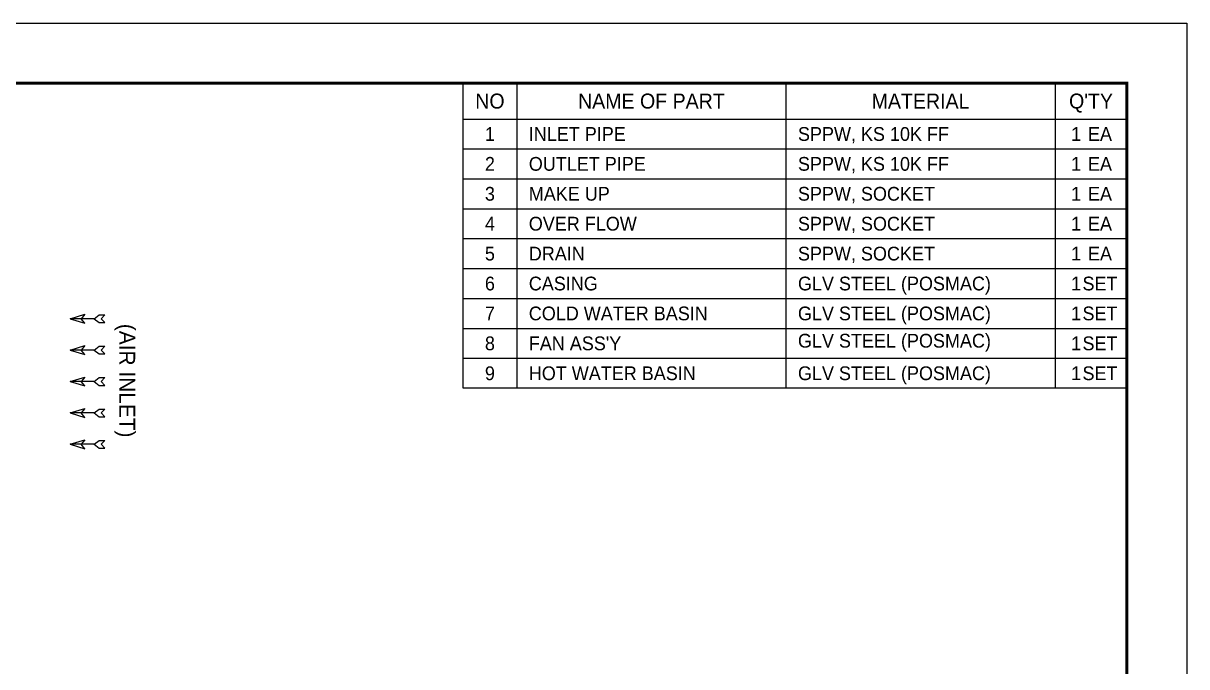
# Model space of a CAD drawing. Header units: millimetres. Extents: x 2142 to 31549, y 1327 to 22122.
# Drawn here: x 17932 to 31549, y 14593 to 22122 of the extents above; entities that cross this region are included whole.
import ezdxf
from ezdxf.enums import TextEntityAlignment as Align

# ---------------------------------------------------------------- set-up
doc = ezdxf.new("R2010")
doc.units = ezdxf.units.MM
for name, color, linetype in [('냉각탑_box', 1, 'Continuous'), ('냉각탑_dim', 1, 'Continuous'), ('냉각탑_form', 1, 'Continuous'), ('냉각탑_text', 3, 'Continuous')]:
    doc.layers.add(name, color=color, linetype=linetype)
doc.styles.add('돋움', font='Dotum.ttf')

# ---------------------------------------------------------------- blocks, each defined once
blk = doc.blocks.new('화살표 IN OUT')
at = {"layer": '냉각탑_dim'}
for p, q in [((-323, 43), (-384, 43)), ((-343, 0), (-384, 43)), ((-384, -43), (-343, 0)), ((-266, 0), (-323, 43)), ((-266, 0), (-323, -43)), ((-266, 0), (0, 0)), ((-163, 50), (-122, 0)), ((0, 0), (-163, 50)), ((-163, -50), (-122, 0)), ((0, 0), (-163, -50)), ((-323, -43), (-384, -43))]:
    blk.add_line(p, q, dxfattribs=at)

msp = doc.modelspace()

# ---------------------------------------------------------------- linework, layer by layer
at = {"layer": 'Defpoints'}
msp.add_lwpolyline([(2141.8, 22122.3), (31549, 22122.3), (31549, 1327.2), (2141.8, 1327.2)], close=True, dxfattribs=at)
at = {"layer": '냉각탑_box'}
for p, q in [((23708.8, 21422.1), (23708.8, 17852.1)), ((26858.8, 21422.1), (26858.8, 17852.1)), ((30008.8, 21422.1), (30008.8, 17852.1)), ((23078.8, 21002.1), (30848.8, 21002.1)), ((23078.8, 20652.1), (30848.8, 20652.1)), ((23078.8, 20302.1), (30848.8, 20302.1)), ((23078.8, 19952.1), (30848.8, 19952.1)), ((23078.8, 19602.1), (30848.8, 19602.1)), ((23078.8, 19252.1), (30848.8, 19252.1)), ((23078.8, 18902.1), (30848.8, 18902.1)), ((23078.8, 18552.1), (30848.8, 18552.1)), ((23078.8, 18202.1), (30848.8, 18202.1))]:
    msp.add_line(p, q, dxfattribs=at)
msp.add_lwpolyline([(23078.8, 17852.1), (23078.8, 21422.1), (30848.8, 21422.1), (30848.8, 17852.1)], close=True, dxfattribs=at)
at = {"layer": '냉각탑_form', "const_width": 35}
msp.add_lwpolyline([(2842, 21422.1), (2842, 2027.4), (30848.8, 2027.4), (30848.8, 21422.1)], close=True, dxfattribs=at)

# ---------------------------------------------------------------- block references
at = {"layer": '냉각탑_dim', "xscale": -1.04999997375291, "yscale": 1.04999997374806, "zscale": 1.04999997375}
for p in [(18482.9, 18665.6), (18482.9, 18298.1), (18482.9, 17930.6), (18482.9, 17563.1), (18482.9, 17195.6)]:
    msp.add_blockref('화살표 IN OUT', p, dxfattribs=at)

# ---------------------------------------------------------------- texts
at = {"layer": '냉각탑_text', "style": '돋움'}
for s, height, p in [('NO', 175, (23393.8, 21212.1)), ('NAME OF PART', 175, (25283.8, 21212.1)), ('MATERIAL', 175, (28433.8, 21212.1)), ("Q'TY", 175, (30428.8, 21212.1)), ('1', 161, (23393.8, 20827.1)), ('1', 161, (30253.8, 20827.1)), ('EA', 161, (30533.8, 20827.1)), ('2', 161, (23393.8, 20477.1)), ('1', 161, (30253.8, 20477.1)), ('EA', 161, (30533.8, 20477.1)), ('3', 161, (23393.8, 20127.1)), ('1', 161, (30253.8, 20127.1)), ('EA', 161, (30533.8, 20127.1)), ('4', 161, (23393.8, 19777.1)), ('1', 161, (30253.8, 19777.1)), ('EA', 161, (30533.8, 19777.1)), ('5', 161, (23393.8, 19427.1)), ('1', 161, (30253.8, 19427.1)), ('EA', 161, (30533.8, 19427.1)), ('6', 161, (23393.8, 19077.1)), ('1', 161, (30253.8, 19077.1)), ('SET', 161, (30533.8, 19077.1)), ('7', 161, (23393.8, 18727.1)), ('1', 161, (30253.8, 18727.1)), ('SET', 161, (30533.8, 18727.1)), ('8', 161, (23393.8, 18377.1)), ('1', 161, (30253.8, 18377.1)), ('SET', 161, (30533.8, 18377.1)), ('9', 161, (23393.8, 18027.1)), ('1', 161, (30253.8, 18027.1)), ('SET', 161, (30533.8, 18027.1))]:
    msp.add_text(s, height=height, dxfattribs=at).set_placement(p, align=Align.MIDDLE_CENTER)
for s, p in [('INLET PIPE', (23848.8, 20827.1)), ('SPPW, KS 10K FF', (26998.8, 20827.1)), ('OUTLET PIPE', (23848.8, 20477.1)), ('SPPW, KS 10K FF', (26998.8, 20477.1)), ('MAKE UP', (23848.8, 20127.1)), ('SPPW, SOCKET', (26998.8, 20127.1)), ('OVER FLOW', (23848.8, 19777.1)), ('SPPW, SOCKET', (26998.8, 19777.1)), ('DRAIN', (23848.8, 19427.1)), ('SPPW, SOCKET', (26998.8, 19427.1)), ('CASING', (23848.8, 19077.1)), ('GLV STEEL (POSMAC)', (26998.8, 19077.1)), ('COLD WATER BASIN', (23848.8, 18727.1)), ('GLV STEEL (POSMAC)', (26998.8, 18727.1)), ("FAN ASS'Y", (23848.8, 18377.1)), ('GLV STEEL (POSMAC)', (26998.8, 18407.9)), ('GLV STEEL (POSMAC)', (26998.8, 18027.1)), ('HOT WATER BASIN', (23848.8, 18027.1))]:
    msp.add_text(s, height=161, dxfattribs=at).set_placement(p, align=Align.MIDDLE_LEFT)
msp.add_text('(AIR INLET)', height=186.667, rotation=270, dxfattribs=at).set_placement((19148.8, 17940.7), align=Align.MIDDLE_CENTER)

doc.saveas('drawing.dxf')
